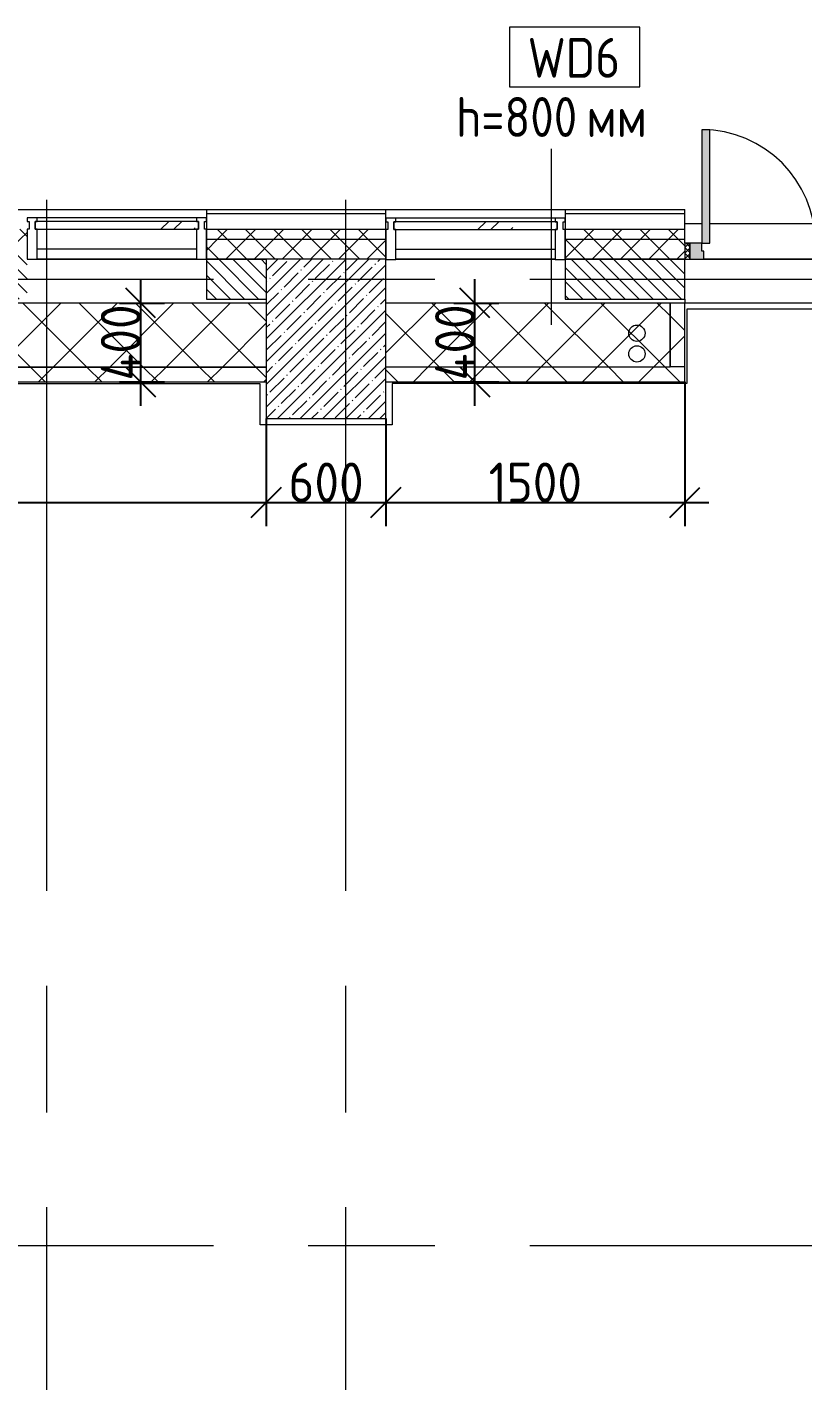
# Model space of a CAD drawing. Header units: millimetres. Extents: x -4029 to 232974, y -8553 to 104777.
# Drawn here: x 16910 to 20803, y 21471 to 28265 of the extents above; entities that cross this region are included whole.
import ezdxf

# ---------------------------------------------------------------- set-up
doc = ezdxf.new("R2010")
doc.units = ezdxf.units.MM
doc.linetypes.add('Осевая', pattern=[3175, 635, -476.25, 1587.5, -476.25])
for name, color, linetype, lineweight in [('5.1) Перегародка WD6', 6, 'Continuous', 9), ('A-AREA-BNDY', 7, 'Continuous', 9), ('A-DETL', 7, 'Continuous', 9), ('A-GLAZ-CURT', 7, 'Continuous', 9), ('A-GLAZ-CWMG', 7, 'Continuous', 9), ('A-WALL', 7, 'Continuous', 9), ('A-WALL-1', 7, 'Continuous', 13), ('A-WALL-IDEN', 7, 'Continuous', 9), ('I-WALL', 7, 'Continuous', 9), ('S-COLS', 7, 'Continuous', 9), ('Оси', 7, 'Continuous', 9), ('Оси-2', 7, 'Осевая', 9)]:
    doc.layers.add(name, color=color, linetype=linetype, lineweight=lineweight)
for name, color, linetype, lineweight, true_color in [('A-DOOR-1', 7, 'Continuous', 9, 0xaaaaaa), ('A-DOOR-2', 7, 'Continuous', 9, 0xe2e2e2), ('A-DOOR-FRAM-2', 7, 'Continuous', 9, 0xaaaaaa), ('A-WALL-3', 7, 'Continuous', 9, 0xff80c0)]:
    doc.layers.add(name, color=color, linetype=linetype, lineweight=lineweight, true_color=true_color)
doc.styles.add('GOST Common_1', font='', dxfattribs={"width": 0.9, "height": 200})
doc.styles.add('ISOCPEUR_1', font='isocpeur.ttf', dxfattribs={"width": 0.9, "height": 200})
doc.styles.get('GOST Common_1').set_extended_font_data('GOST Common')
doc.dimstyles.new('ISO-2_0_0_9К_Средний_округл2_1', dxfattribs={"dimscale": 304.8, "dimtxt": 199.196235, "dimasz": 0.492126, "dimexe": 0.393701, "dimexo": 0, "dimgap": 0, "dimtad": 1, "dimdec": 0, "dimrnd": 10, "dimzin": 0, "dimdsep": 46, "dimtxsty": 'ISOCPEUR_1', "dimblk1": 'OBLIQUE', "dimblk2": 'OBLIQUE', "dimsah": 1, "dimcen": 0.09, "dimdle": 0.393701, "dimazin": 0, "dimtfac": 1, "dimtdec": 4, "dimtix": 1, "dimtmove": 0, "dimatfit": 3, "dimfxl": 1, "dimtvp": 1, "dimtolj": 1, "dimtzin": 0, "dimarcsym": 2})
pattern_1 = [(45, (0, 0), (-70.71068, 70.71068), []), (135, (0, 0), (-70.71068, -70.71068), [])]
pattern_2 = [(45, (19529.74, -3480), (-141.4214, 141.4214), []), (135, (19529.74, -3480), (-141.4214, -141.4214), [])]
pattern_3 = [(45, (0, 0), (-141.4214, 141.4214), []), (135, (0, 0), (-141.4214, -141.4214), [])]

# ---------------------------------------------------------------- blocks, each defined once
blk = doc.blocks.new('Системная панель - Стекло - 40мм-22856102-План монтажа стен и перегородок 1 этажа в осях 1-12')
at = {"layer": 'A-GLAZ-CURT'}
h = blk.add_hatch(dxfattribs=at)
h.set_pattern_fill('FP_13', color=256, style=0, pattern_type=2)
h.set_pattern_definition([(45, (-17460.26, -27190), (-282.8427, 282.8427), [200, -600]), (45, (-17660.26, -27290), (-282.8427, 282.8427), [600, -200]), (45, (-17260.26, -27390), (-282.8427, 282.8427), [200, -600])])
h.paths.add_polyline_path([(400, -40), (410, -40), (410, 0), (-410, 0), (-410, -40), (388, -40)])
for p, q in [((410, 0), (-410, 0)), ((-410, 0), (-410, -40)), ((410, -40), (410, 0)), ((-410, -40), (410, -40))]:
    blk.add_line(p, q, dxfattribs=at)
blk = doc.blocks.new('Прямоугольный импост - Импост структурный с накладкой - 160мм Темный-33186088-План монтажа стен и перегородок 1 этажа в осях 1-12')
at = {"layer": 'A-GLAZ-CWMG'}
for p, q in [((17760.3, 27307), (16960.3, 27307)), ((17760.3, 27150), (16960.3, 27150))]:
    blk.add_line(p, q, dxfattribs=at)
blk = doc.blocks.new('Прямоугольный импост - Импост структурный с накладкой - 190мм-22856094-План монтажа стен и перегородок 1 этажа в осях 1-12')
at = {"layer": 'A-GLAZ-CWMG'}
for p, q in [((-50, 40), (-50, 190)), ((-50, 190), (0, 190)), ((0, 190), (0, 40)), ((-40, 40), (-50, 40)), ((-50, -17), (-50, 0)), ((-50, 0), (-40, 0)), ((-40, 0), (-40, 40)), ((-10, 40), (-10, 0)), ((0, 40), (-10, 40)), ((-10, 0), (0, 0)), ((0, 0), (0, -17)), ((0, -17), (-50, -17))]:
    blk.add_line(p, q, dxfattribs=at)
blk = doc.blocks.new('Системная панель - Стекло - 40мм-V9-План монтажа стен и перегородок 1 этажа в осях 1-12')
at = {"layer": 'A-GLAZ-CURT'}
h = blk.add_hatch(dxfattribs=at)
h.set_pattern_fill('FP_14', color=256, style=0, pattern_type=2)
h.set_pattern_definition([(45, (-19260.26, -27188.3), (-282.8427, 282.8427), [200, -600]), (45, (-19460.26, -27288.3), (-282.8427, 282.8427), [600, -200]), (45, (-19060.26, -27388.3), (-282.8427, 282.8427), [200, -600])])
h.paths.add_polyline_path([(-66.7, -40), (410, -40), (410, 0), (-410, 0), (-410, -40), (-400, -40)])
for p, q in [((410, 0), (-410, 0)), ((-410, 0), (-410, -40)), ((410, -40), (410, 0)), ((-410, -40), (410, -40))]:
    blk.add_line(p, q, dxfattribs=at)
blk = doc.blocks.new('Прямоугольный импост - Импост структурный с накладкой - 190мм-22856098-План монтажа стен и перегородок 1 этажа в осях 1-12')
at = {"layer": 'A-GLAZ-CWMG'}
for p, q in [((0, 190), (-50, 190)), ((-50, 190), (-50, 40)), ((0, 40), (0, 190)), ((-50, 40), (-40, 40)), ((-40, 0), (-50, 0)), ((-50, 0), (-50, -17)), ((-40, 40), (-40, 0)), ((-10, 0), (-10, 40)), ((-10, 40), (0, 40)), ((0, 0), (-10, 0)), ((0, -17), (0, 0)), ((-50, -17), (0, -17))]:
    blk.add_line(p, q, dxfattribs=at)
blk = doc.blocks.new('Прямоугольный импост - Импост структурный с накладкой - 190мм-V27-План монтажа стен и перегородок 1 этажа в осях 1-12')
at = {"layer": 'A-GLAZ-CWMG'}
for p, q in [((0, 190), (-50, 190)), ((-50, 190), (-50, 40)), ((0, 40), (0, 188.3)), ((-50, 40), (-40, 40)), ((-40, 0), (-50, 0)), ((-50, 0), (-50, -17)), ((-40, 40), (-40, 0)), ((-10, 0), (-10, 40)), ((-10, 40), (0, 40)), ((0, 0), (-10, 0)), ((0, -17), (0, 0)), ((-50, -17), (0, -17))]:
    blk.add_line(p, q, dxfattribs=at)
blk = doc.blocks.new('BSC_Колонна _Прямоугольная - 600х800-V53-План монтажа стен и перегородок 1 этажа в осях 1-12')
at = {"layer": 'S-COLS'}
h = blk.add_hatch(dxfattribs=at)
h.set_pattern_fill('FP_81', color=256, style=0, pattern_type=2)
h.set_pattern_definition([(45, (-18410.26, -26700), (-57.02463, 57.02463), []), (45, (-18353.23, -26700), (-57.02463, 57.02463), [100.806, -20.161, 3.353, -16.808])])
h.paths.add_polyline_path([(-300, -400), (300, -400), (300, 400), (-300, 400), (-300, -369.5)])
for p, q in [((300, 400), (-300, 400)), ((-300, 400), (-300, -400)), ((300, -400), (300, 400)), ((-300, -400), (300, -400))]:
    blk.add_line(p, q, dxfattribs=at)
blk = doc.blocks.new('110_Дверь_СКБ_2Ст_Наружная - ДН-1_л_ Двухстворчатая 1450 х3300 _h_ в свету с верхним остеклением-23567691-План монтажа стен и перегородок 1 этажа в осях 1-12')
at = {"layer": 'A-DOOR-1'}
h = blk.add_hatch(dxfattribs=at)
h.set_pattern_fill('FP_94', color=256, style=0, pattern_type=2)
h.set_pattern_definition([(135, (1501.41, 189.685), (-14.14214, -14.14214), []), (225, (1501.41, 189.685), (14.14214, -14.14214), [])])
h.paths.add_polyline_path([(869.5, -125), (869.5, -45), (844.5, -45), (844.5, -125)])
at = {"layer": 'A-DOOR-2'}
for points in [[(744.5, -45), (784.5, -45), (784.5, 915), (744.5, 915), (744.5, -25)], [(-745.5, -45), (-705.5, -45), (-705.5, 525), (-745.5, 525), (-745.5, -25)]]:
    blk.add_hatch(color=256, dxfattribs=at).paths.add_polyline_path(points)
h = blk.add_hatch(color=256, dxfattribs=at)
h.paths.add_polyline_path([(784.5, -125), (844.5, -125), (844.5, -45), (784.5, -45), (784.5, -85), (774.5, -85), (774.5, -125)])
h.paths.add_polyline_path([(-805.5, -125), (-735.5, -125), (-735.5, -85), (-745.5, -85), (-745.5, -45), (-805.5, -45), (-805.5, -124)])
at = {"layer": 'A-DOOR-FRAM-2'}
h = blk.add_hatch(dxfattribs=at)
h.set_pattern_fill('FP_95', color=256, style=0, pattern_type=2)
h.set_pattern_definition([(45, (-621.384, 189.685), (-14.1421, 14.1421), []), (135, (-621.384, 189.685), (-14.1421, -14.1421), [])])
h.paths.add_polyline_path([(-805.5, -125), (-805.5, -45), (-830.5, -45), (-830.5, -125)])
at = {"layer": 'A-DOOR-1'}
for p, q in [((784.5, 915), (744.5, 915)), ((744.5, 915), (744.5, -45)), ((784.5, -45), (784.5, 915)), ((-745.5, 525), (-745.5, -45)), ((-705.5, 525), (-745.5, 525)), ((-705.5, -45), (-705.5, 525)), ((-745.5, -45), (-705.5, -45)), ((744.5, -45), (784.5, -45))]:
    blk.add_line(p, q, dxfattribs=at)
for centre, radius, start, end in [((784.5, -45), 960, 90, 180), ((-745.5, -45), 570, 0, 90)]:
    blk.add_arc(centre, radius, start, end, dxfattribs=at)
at = {"layer": 'A-DOOR-FRAM-2'}
for p, q in [((-805.5, -45), (-830.5, -45)), ((-830.5, -45), (-830.5, -125)), ((-745.5, -45), (-805.5, -45)), ((-805.5, -45), (-805.5, -125)), ((-805.5, -125), (-805.5, -45)), ((-745.5, -85), (-745.5, -45)), ((784.5, -45), (784.5, -85)), ((844.5, -45), (784.5, -45)), ((844.5, -125), (844.5, -45)), ((869.5, -45), (844.5, -45)), ((844.5, -45), (844.5, -125)), ((869.5, -125), (869.5, -45)), ((-830.5, -125), (-805.5, -125)), ((-805.5, -125), (-735.5, -125)), ((-735.5, -85), (-745.5, -85)), ((-735.5, -125), (-735.5, -85)), ((784.5, -85), (774.5, -85)), ((774.5, -85), (774.5, -125)), ((774.5, -125), (844.5, -125)), ((844.5, -125), (869.5, -125))]:
    blk.add_line(p, q, dxfattribs=at)
blk = doc.blocks.new('Зашивка приборов отопления12 - Зашивка приборов отопления-33278990-План монтажа стен и перегородок 1 этажа в осях 1-12')
at = {"layer": 'A-WALL-3'}
h = blk.add_hatch(dxfattribs=at)
h.set_pattern_fill('FP_106', color=256, style=0, pattern_type=2)
h.set_pattern_definition(pattern_2)
h.paths.add_polyline_path([(37278, 23079), (37640, 23079), (37640, 23400), (34289.7, 23400), (34289.7, 23079), (37109.9, 23079)])
h = blk.add_hatch(dxfattribs=at)
h.set_pattern_fill('FP_106', color=256, style=0, pattern_type=2)
h.set_pattern_definition(pattern_2)
h.paths.add_polyline_path([(35260.1, 23004), (37640, 23004), (37640, 23079), (34289.7, 23079), (34289.7, 23004)])
for p, q in [((37640, 23400), (34289.7, 23400)), ((34289.7, 23079), (37640, 23079)), ((37640, 23079), (34289.7, 23079)), ((34289.7, 23004), (37640, 23004))]:
    blk.add_line(p, q, dxfattribs=at)
blk = doc.blocks.new('Зашивка приборов отопления13 - Зашивка приборов отопления-33279120-План монтажа стен и перегородок 1 этажа в осях 1-12')
at = {"layer": 'A-WALL-3'}
h = blk.add_hatch(dxfattribs=at)
h.set_pattern_fill('FP_104', color=256, style=0, pattern_type=2)
h.set_pattern_definition(pattern_3)
h.paths.add_polyline_path([(19093.6, 26560), (20135.9, 26560), (20135.9, 26880), (18710.3, 26880), (18710.3, 26560), (18925.4, 26560)])
h = blk.add_hatch(dxfattribs=at)
h.set_pattern_fill('FP_104', color=256, style=0, pattern_type=2)
h.set_pattern_definition(pattern_3)
h.paths.add_polyline_path([(20210.4, 26484.2), (20210, 26485), (20210, 26484.2)])
h.paths.add_polyline_path([(20136.3, 26560), (20210.4, 26560), (20210, 26880), (20136.3, 26880)])
h = blk.add_hatch(dxfattribs=at)
h.set_pattern_fill('FP_104', color=256, style=0, pattern_type=2)
h.set_pattern_definition(pattern_3)
h.paths.add_polyline_path([(19766.2, 26485), (20210.4, 26485), (20210, 26560), (18710.3, 26560), (18710.3, 26485)])
for p, q in [((20135.9, 26880), (18710.3, 26880)), ((20135.9, 26560), (20135.9, 26880)), ((20136.3, 26880), (20136.3, 26560)), ((20210.4, 26560), (20210.4, 26880)), ((18710.3, 26560), (20135.9, 26560)), ((20210.4, 26560), (20135.9, 26560)), ((20210.4, 26485), (20210.4, 26560)), ((18710.3, 26485), (20210.4, 26485)), ((20136.3, 26484.2), (20210.4, 26484.2))]:
    blk.add_line(p, q, dxfattribs=at)
blk = doc.blocks.new('_Oblique')
at = {"color": 0, "linetype": 'ByBlock', "lineweight": -2}
blk.add_line((-0.5, -0.5), (0.5, 0.5), dxfattribs=at)
blk = doc.blocks.new('DIMBLOCK53-План монтажа стен и перегородок 1 этажа в осях 1-12')
at = {"layer": '5.1) Перегародка WD6', "color": 0, "lineweight": -2, "transparency": 16777216}
for p, q in [((18110.3, 26300), (18110.3, 25759.6)), ((14760, 25985.7), (14760, 25759.6)), ((14640, 25879.6), (18230.3, 25879.6))]:
    blk.add_line(p, q, dxfattribs=at)
at = {"layer": 'Defpoints', "color": 0, "transparency": 16777216}
for p in [(18110.3, 26300), (14760, 25985.7), (18110.3, 25879.6)]:
    blk.add_point(p, dxfattribs=at)
at = {"layer": '5.1) Перегародка WD6', "color": 0, "lineweight": -2, "transparency": 16777216, "xscale": 150, "yscale": 150, "zscale": 150, "rotation": 180}
blk.add_blockref('_Oblique', (14760, 25879.6), dxfattribs=at)
at = {"layer": '5.1) Перегародка WD6', "color": 0, "lineweight": -2, "transparency": 16777216, "xscale": 150, "yscale": 150, "zscale": 150}
blk.add_blockref('_Oblique', (18110.3, 25879.6), dxfattribs=at)
at = {"layer": '5.1) Перегародка WD6', "color": 0, "transparency": 16777216, "insert": (16435.1, 25979.6), "char_height": 200, "width": 606.782, "attachment_point": 5, "style": 'ISOCPEUR_1'}
blk.add_mtext('\\A1;3350', dxfattribs=at)
blk = doc.blocks.new('DIMBLOCK54-План монтажа стен и перегородок 1 этажа в осях 1-12')
at = {"layer": '5.1) Перегародка WD6', "color": 0, "lineweight": -2, "transparency": 16777216}
for p, q in [((18110.3, 26300), (18110.3, 25759.6)), ((18710.3, 26300), (18710.3, 25759.6)), ((17990.3, 25879.6), (18830.3, 25879.6))]:
    blk.add_line(p, q, dxfattribs=at)
at = {"layer": 'Defpoints', "color": 0, "transparency": 16777216}
for p in [(18110.3, 26300), (18710.3, 26300), (18710.3, 25879.6)]:
    blk.add_point(p, dxfattribs=at)
at = {"layer": '5.1) Перегародка WD6', "color": 0, "lineweight": -2, "transparency": 16777216, "xscale": 150, "yscale": 150, "zscale": 150, "rotation": 180}
blk.add_blockref('_Oblique', (18110.3, 25879.6), dxfattribs=at)
at = {"layer": '5.1) Перегародка WD6', "color": 0, "lineweight": -2, "transparency": 16777216, "xscale": 150, "yscale": 150, "zscale": 150}
blk.add_blockref('_Oblique', (18710.3, 25879.6), dxfattribs=at)
at = {"layer": '5.1) Перегародка WD6', "color": 0, "transparency": 16777216, "insert": (18410.3, 25979.6), "char_height": 200, "width": 455.087, "attachment_point": 5, "style": 'ISOCPEUR_1'}
blk.add_mtext('\\A1;600', dxfattribs=at)
blk = doc.blocks.new('DIMBLOCK55-План монтажа стен и перегородок 1 этажа в осях 1-12')
at = {"layer": '5.1) Перегародка WD6', "color": 0, "lineweight": -2, "transparency": 16777216}
for p, q in [((20210.4, 26485), (20210.4, 25759.6)), ((18710.3, 26300), (18710.3, 25759.6)), ((18590.3, 25879.6), (20330.4, 25879.6))]:
    blk.add_line(p, q, dxfattribs=at)
at = {"layer": 'Defpoints', "color": 0, "transparency": 16777216}
for p in [(20210.4, 26485), (18710.3, 26300), (20210.4, 25879.6)]:
    blk.add_point(p, dxfattribs=at)
at = {"layer": '5.1) Перегародка WD6', "color": 0, "lineweight": -2, "transparency": 16777216, "xscale": 150, "yscale": 150, "zscale": 150, "rotation": 180}
blk.add_blockref('_Oblique', (18710.3, 25879.6), dxfattribs=at)
at = {"layer": '5.1) Перегародка WD6', "color": 0, "lineweight": -2, "transparency": 16777216, "xscale": 150, "yscale": 150, "zscale": 150}
blk.add_blockref('_Oblique', (20210.4, 25879.6), dxfattribs=at)
at = {"layer": '5.1) Перегародка WD6', "color": 0, "transparency": 16777216, "insert": (19460.3, 25979.6), "char_height": 200, "width": 565.411, "attachment_point": 5, "style": 'ISOCPEUR_1'}
blk.add_mtext('\\A1;1500', dxfattribs=at)
blk = doc.blocks.new('DIMBLOCK56-План монтажа стен и перегородок 1 этажа в осях 1-12')
at = {"layer": '5.1) Перегародка WD6', "color": 0, "lineweight": -2, "transparency": 16777216}
for p, q in [((19157.2, 26365), (19157.2, 27000)), ((19051.1, 26880), (19277.2, 26880)), ((19051.1, 26485), (19277.2, 26485))]:
    blk.add_line(p, q, dxfattribs=at)
at = {"layer": 'Defpoints', "color": 0, "transparency": 16777216}
for p in [(19051.1, 26880), (19157.2, 26880), (19051.1, 26485)]:
    blk.add_point(p, dxfattribs=at)
at = {"layer": '5.1) Перегародка WD6', "color": 0, "lineweight": -2, "transparency": 16777216, "xscale": 150, "yscale": 150, "zscale": 150}
for p, rotation in [((19157.2, 26880), 90), ((19157.2, 26485), 270)]:
    blk.add_blockref('_Oblique', p, dxfattribs=dict(at, rotation=rotation))
at = {"layer": '5.1) Перегародка WD6', "color": 0, "transparency": 16777216, "insert": (19057.2, 26682.5), "char_height": 200, "width": 478.071, "attachment_point": 5, "rotation": 90, "style": 'ISOCPEUR_1'}
blk.add_mtext('\\A1;400', dxfattribs=at)
blk = doc.blocks.new('DIMBLOCK57-План монтажа стен и перегородок 1 этажа в осях 1-12')
at = {"layer": '5.1) Перегародка WD6', "color": 0, "lineweight": -2, "transparency": 16777216}
for p, q in [((17480.3, 26364), (17480.3, 27000)), ((17374.2, 26880), (17600.3, 26880)), ((17374.2, 26484), (17600.3, 26484))]:
    blk.add_line(p, q, dxfattribs=at)
at = {"layer": 'Defpoints', "color": 0, "transparency": 16777216}
for p in [(17374.2, 26880), (17480.3, 26880), (17374.2, 26484)]:
    blk.add_point(p, dxfattribs=at)
at = {"layer": '5.1) Перегародка WD6', "color": 0, "lineweight": -2, "transparency": 16777216, "xscale": 150, "yscale": 150, "zscale": 150}
for p, rotation in [((17480.3, 26880), 90), ((17480.3, 26484), 270)]:
    blk.add_blockref('_Oblique', p, dxfattribs=dict(at, rotation=rotation))
at = {"layer": '5.1) Перегародка WD6', "color": 0, "transparency": 16777216, "insert": (17380.3, 26682), "char_height": 200, "width": 478.071, "attachment_point": 5, "rotation": 90, "style": 'ISOCPEUR_1'}
blk.add_mtext('\\A1;400', dxfattribs=at)
blk = doc.blocks.new('М_стена2 - Типоразмер-30678229-План монтажа стен и перегородок 1 этажа в осях 1-12')
at = {"layer": 'A-WALL-IDEN'}
for p, q in [((3.258, 1.523), (-3.273, 1.523)), ((-3.273, 1.523), (-3.273, -1.477)), ((3.258, -1.477), (3.258, 1.523)), ((-3.273, -1.477), (3.258, -1.477))]:
    blk.add_line(p, q, dxfattribs=at)

msp = doc.modelspace()

# ---------------------------------------------------------------- hatches: boundary and pattern name
at = {"layer": 'A-WALL'}
h = msp.add_hatch(dxfattribs=at)
h.set_pattern_fill('FP_6', color=256, style=0, pattern_type=2)
h.set_pattern_definition(pattern_1)
h.paths.add_polyline_path([(33218.978, 27200), (33760, 27200), (33760, 27250), (31910, 27250), (31910, 27200), (33010, 27200)])
h.paths.add_polyline_path([(19610.2567, 27200), (20210, 27200), (20210, 27250), (19610.2567, 27250), (19610.2567, 27209.9999)])
h.paths.add_polyline_path([(18710.2567, 27200), (18710.2567, 27250), (17810.2566, 27250), (17810.2566, 27200), (18420.9316, 27200)])
h.paths.add_polyline_path([(23802.0394, 27200), (30810, 27200), (30810, 27250), (21910, 27250), (21910, 27200), (22456.7624, 27200)])
h.paths.add_polyline_path([(13730, 27200), (15110.2565, 27200), (15110.2565, 27250), (13730, 27250), (13730, 27209.9999)])
h.paths.add_polyline_path([(16910.2566, 27200), (16910.2566, 27250), (16010.2565, 27250), (16010.2565, 27200), (16598.8889, 27200)])
h = msp.add_hatch(dxfattribs=at)
h.set_pattern_fill('FP_6', color=256, style=0, pattern_type=2)
h.set_pattern_definition(pattern_1)
h.paths.add_polyline_path([(23802.0394, 27100), (30810, 27100), (30810, 27102), (30778, 27102), (30778, 27110), (30810, 27110), (30810, 27200), (21910, 27200), (21910, 27100), (22510, 27100)])
h.paths.add_polyline_path([(13765, 27100), (15110.2565, 27100), (15110.2565, 27200), (13730, 27200), (13730, 27100)])
h.paths.add_polyline_path([(33390, 27100), (33710, 27100), (33710, 27200), (31910, 27200), (31910, 27110), (31942, 27109.2479), (31942, 27102), (31910, 27102), (31910, 27100), (33218.978, 27100)])
h.paths.add_polyline_path([(16010.2565, 27100), (16910.2566, 27100), (16910.2566, 27200), (16010.2565, 27200), (16010.2565, 27197.5548)])
h.paths.add_polyline_path([(17810.2566, 27100), (18710.2566, 27100), (18710.2567, 27200), (17810.2566, 27200), (17810.2566, 27166.4544)])
h.paths.add_polyline_path([(19610.2567, 27100), (20210, 27100), (20210, 27200), (19610.2567, 27200), (19610.2567, 27116.6083)])
h = msp.add_hatch(dxfattribs=at)
h.set_pattern_fill('FP_31', color=256, style=0, pattern_type=2)
h.set_pattern_definition([(135, (0, 0), (-35.35534, -35.35534), [])])
h.paths.add_polyline_path([(20210, 26899.9999), (20210, 27099.9999), (19610.2567, 27099.9999), (19610.2567, 26899.9999), (19766.2086, 26899.9999)])
h.paths.add_polyline_path([(14310, 26899.9999), (15110.2565, 26900), (15110.2565, 27099.9999), (14310, 27099.9999), (14310, 26995.0754)])
h.paths.add_polyline_path([(16010.2565, 26899.9999), (16910.2566, 26900), (16910.2566, 27099.9999), (16010.2565, 27099.9999), (16010.2565, 26930.4689)])
h.paths.add_polyline_path([(17810.2566, 26899.9999), (18110.2566, 26900), (18110.2566, 27099.9999), (17810.2566, 27099.9999), (17810.2566, 27003.1295)])

# ---------------------------------------------------------------- linework, layer by layer
at = {"layer": '5.1) Перегародка WD6', "color": 18, "true_color": 0x000000}
msp.add_line((19541.3289, 26769.9206), (19541.3289, 27654.1002), dxfattribs=at)
at = {"layer": 'A-AREA-BNDY', "flags": 128}
msp.add_lwpolyline([(21879, 26848.9999), (20221, 26848.9999), (20221, 26476.1866), (18741.2566, 26476.1866), (18741.2566, 26269), (18079.2566, 26269), (18079.2566, 26473.9999), (14781, 26473.9999), (14781, 24658.9999), (13710, 24658.9999), (13710, 22232), (14341, 22232), (14341, 21569), (13710, 21569), (13710, 18490.0001), (14341, 18490.0001), (14341, 17821.0001), (13710, 17821.0001), (13710, 15231.0001), (20231, 15231.0001), (20231, 12120.9998), (22569, 12120.9998)], dxfattribs=at)
at = {"layer": 'A-DETL'}
for centre in [(19969.6398, 26728.7523), (19969.9046, 26624.9252)]:
    msp.add_circle(centre, 41, dxfattribs=at)
at = {"layer": 'A-WALL'}
for p, q in [((4060, 27350), (17810.2566, 27350)), ((17810.2566, 27350), (17810.2566, 27100)), ((17810.2566, 27350), (20210, 27350)), ((18710.2567, 27100), (18710.2567, 27350)), ((19610.2567, 27350), (19610.2567, 27100)), ((20210, 27180), (20210, 27350)), ((20210, 27280), (20295, 27280)), ((20335, 27280), (21785, 27280)), ((17760.2566, 27100), (16960.2566, 27100)), ((17810.2566, 27099.9999), (17810.2566, 26899.9999)), ((19560.371, 27100), (18760.1424, 27100)), ((19610.2567, 27099.9999), (19610.2567, 26899.9999)), ((20210, 26899.9999), (20210, 27099.9999)), ((21815, 27100), (20305, 27100)), ((17810.2566, 26899.9999), (18110.2566, 26899.9999)), ((19610.2567, 26899.9999), (20210, 26899.9999))]:
    msp.add_line(p, q, dxfattribs=at)
at = {"layer": 'A-WALL-1'}
for p, q in [((17810.2566, 27330), (18710.2567, 27330)), ((19610.2567, 27330), (20210, 27330)), ((17810.2566, 27250), (18710.2567, 27250)), ((19610.2567, 27250), (20210, 27250)), ((17810.2566, 27200), (18710.2567, 27200)), ((19610.2567, 27200), (20210, 27200)), ((17810.2566, 27100), (18110.2566, 27100)), ((18110.2566, 27099.9999), (17810.2566, 27099.9999)), ((19610.2567, 27100), (20210, 27100)), ((20210, 27099.9999), (19610.2567, 27099.9999))]:
    msp.add_line(p, q, dxfattribs=at)
at = {"layer": 'I-WALL'}
for p, q in [((16960.2566, 27099.9999), (17760.2566, 27099.9999)), ((18760.1424, 27099.9999), (19560.371, 27099.9999)), ((20305, 27099.9999), (21815, 27099.9999)), ((18110.2566, 26879.9999), (14760, 26879.9999)), ((20210, 26879.9999), (18710.2566, 26879.9999)), ((20210, 26899.9999), (20210, 26879.9999)), ((21910, 26879.9999), (20210.4351, 26879.9999))]:
    msp.add_line(p, q, dxfattribs=at)
at = {"layer": 'Оси'}
for p, q in [((17010, 24898.0711), (17010, 27398.0711)), ((18510, 24898.0711), (18510, 27398.0711))]:
    msp.add_line(p, q, dxfattribs=at)
at = {"layer": 'Оси-2'}
for p, q in [((-728.7494, 26999.9998), (31290.4735, 26999.9998)), ((17010, 593.7414), (17010, 24898.0711)), ((18510, 593.7414), (18510, 24898.0711)), ((-728.7494, 22150.0001), (36035.9723, 22150.0001))]:
    msp.add_line(p, q, dxfattribs=at)

# ---------------------------------------------------------------- block references
at = {"layer": '5.1) Перегародка WD6', "color": 18, "true_color": 0x000000, "xscale": 99.99999999999993, "yscale": 99.99999999999993, "zscale": 99.99999999999993}
msp.add_blockref('М_стена2 - Типоразмер-30678229-План монтажа стен и перегородок 1 этажа в осях 1-12', (19657.9368, 28112.5477), dxfattribs=at)
at = {"layer": '5.1) Перегародка WD6', "color": 18, "true_color": 0x000000}
for name, p in [('Зашивка приборов отопления12 - Зашивка приборов отопления-33278990-План монтажа стен и перегородок 1 этажа в осях 1-12', (-19529.7434, 3479.9999)), ('Зашивка приборов отопления13 - Зашивка приборов отопления-33279120-План монтажа стен и перегородок 1 этажа в осях 1-12', (0, 0))]:
    msp.add_blockref(name, p, dxfattribs=at)
at = {"layer": 'A-DOOR-1'}
msp.add_blockref('110_Дверь_СКБ_2Ст_Наружная - ДН-1_л_ Двухстворчатая 1450 х3300 _h_ в свету с верхним остеклением-23567691-План монтажа стен и перегородок 1 этажа в осях 1-12', (21040.5, 27225), dxfattribs=at)
at = {"layer": 'A-GLAZ-CURT'}
for name, p in [('Системная панель - Стекло - 40мм-22856102-План монтажа стен и перегородок 1 этажа в осях 1-12', (17360.2566, 27289.9999)), ('Системная панель - Стекло - 40мм-V9-План монтажа стен и перегородок 1 этажа в осях 1-12', (19160.2567, 27288.2852))]:
    msp.add_blockref(name, p, dxfattribs=at)
at = {"layer": 'A-GLAZ-CWMG', "rotation": 180}
for name, p in [('Прямоугольный импост - Импост структурный с накладкой - 190мм-22856098-План монтажа стен и перегородок 1 этажа в осях 1-12', (16910.2566, 27289.9999)), ('Прямоугольный импост - Импост структурный с накладкой - 190мм-V27-План монтажа стен и перегородок 1 этажа в осях 1-12', (18710.2567, 27288.2852))]:
    msp.add_blockref(name, p, dxfattribs=at)
at = {"layer": 'A-GLAZ-CWMG'}
for p in [(0, 0), (1800.0001, -1.7147)]:
    msp.add_blockref('Прямоугольный импост - Импост структурный с накладкой - 160мм Темный-33186088-План монтажа стен и перегородок 1 этажа в осях 1-12', p, dxfattribs=at)
at = {"layer": 'A-GLAZ-CWMG', "extrusion": (0, 0, -1), "rotation": 180}
for p in [(-17810.2566, 27289.9999), (-19610.2567, 27288.2852)]:
    msp.add_blockref('Прямоугольный импост - Импост структурный с накладкой - 190мм-22856094-План монтажа стен и перегородок 1 этажа в осях 1-12', p, dxfattribs=at)
at = {"layer": 'S-COLS'}
msp.add_blockref('BSC_Колонна _Прямоугольная - 600х800-V53-План монтажа стен и перегородок 1 этажа в осях 1-12', (18410.2566, 26700), dxfattribs=at)

# ---------------------------------------------------------------- texts
at = {"layer": '5.1) Перегародка WD6', "color": 18, "true_color": 0x000000, "char_height": 200, "attachment_point": 1, "style": 'GOST Common_1'}
for s, insert, width in [('WD6', (19421.4473, 28210.5748), 584.430187), ('h=800', (19062.0789, 27913.6731), 793.670625), ('мм', (19716.9226, 27913.6731), 360.759375)]:
    msp.add_mtext(s, dxfattribs=dict(at, insert=insert, width=width))

# ---------------------------------------------------------------- dimensions: what is measured, and where the dimension line sits
at = {"layer": '5.1) Перегародка WD6', "color": 18, "true_color": 0x000000}
for base, p1, p2, override, picture, middle in [((17480.2756, 26879.9999), (17374.2096, 26483.9999), (17374.2096, 26879.9999), {"dimpost": '<>', "dimfxl": 396}, 'DIMBLOCK57-План монтажа стен и перегородок 1 этажа в осях 1-12', (17380.2756, 26681.9999)), ((19157.168, 26879.9999), (19051.102, 26484.9999), (19051.102, 26879.9999), {"dimpost": '<>', "dimfxl": 395}, 'DIMBLOCK56-План монтажа стен и перегородок 1 этажа в осях 1-12', (19057.168, 26682.4999))]:
    dim = msp.add_linear_dim(base=base, p1=p1, p2=p2, angle=90, dimstyle='ISO-2_0_0_9К_Средний_округл2_1', override=override, dxfattribs=at)
    dim.commit()
    dim.dimension.update_dxf_attribs({"geometry": picture, "text_midpoint": middle})
for base, p1, p2, override, picture, middle in [((20210.4351, 25879.6432), (18710.2566, 26300), (20210.4351, 26484.9999), {"dimpost": '<>', "dimfxl": 1511.542399}, 'DIMBLOCK55-План монтажа стен и перегородок 1 этажа в осях 1-12', (19460.3458, 25979.6432)), ((18110.2566, 25879.6432), (14760, 25985.7092), (18110.2566, 26300), {"dimpost": '<>', "dimfxl": 3364.966276}, 'DIMBLOCK53-План монтажа стен и перегородок 1 этажа в осях 1-12', (16435.1283, 25979.6432)), ((18710.2566, 25879.6432), (18110.2566, 26300), (18710.2566, 26300), {"dimpost": '<>', "dimfxl": 600}, 'DIMBLOCK54-План монтажа стен и перегородок 1 этажа в осях 1-12', (18410.2566, 25979.6432))]:
    dim = msp.add_linear_dim(base=base, p1=p1, p2=p2, dimstyle='ISO-2_0_0_9К_Средний_округл2_1', override=override, dxfattribs=at)
    dim.commit()
    dim.dimension.update_dxf_attribs({"geometry": picture, "text_midpoint": middle})

doc.saveas('drawing.dxf')
